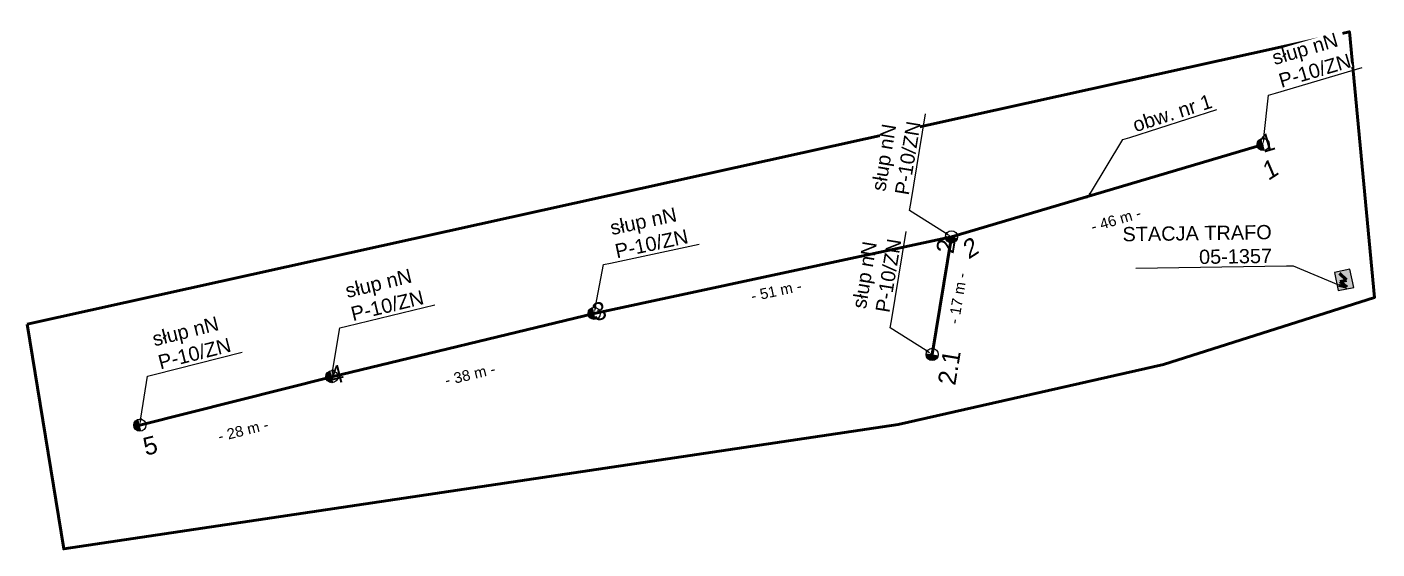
# Model space of a CAD drawing. Header units: metres. Extents: x 7531723 to 15066081, y 5784574 to 11569750.
# Drawn here: x 7535516.2 to 7535705.7, y 5784786 to 5784859.2 of the extents above; entities that cross this region are included whole.
import ezdxf
from ezdxf import colors
from ezdxf.entities.mleader import LeaderData, LeaderLine
from ezdxf.enums import TextEntityAlignment as Align
from ezdxf.math import Vec2, Vec3

# ---------------------------------------------------------------- set-up
doc = ezdxf.new("R2010")
doc.units = ezdxf.units.M
for name, color, linetype, lineweight in [('!tele', 30, 'Continuous', 40), ('!trafo', 6, 'Continuous', 50), ('_MM LINIA Sn', 40, 'Continuous', 30), ('_numery', 7, 'Continuous', 40)]:
    doc.layers.add(name, color=color, linetype=linetype, lineweight=lineweight)
for name, color, linetype in [('!wymiary', 7, 'Continuous'), ('_MM opisy', 7, 'Continuous'), ('_MM slupy', 5, 'Continuous'), ('_mm trafo', 3, 'Continuous'), ('_numery_05-1357_1', 7, 'Continuous')]:
    doc.layers.add(name, color=color, linetype=linetype)
doc.layers.add('_arkusze model', color=7, linetype='Continuous', lineweight=50, plot=False)
doc.layers.add('_kontrola_05-1357_1', color=1, linetype='Continuous', lineweight=50, plot=False)
doc.layers.get('0').off()
doc.styles.get("Standard").update_dxf_attribs({"font": 'arial.ttf'})
doc.dimstyles.new('opis linie', dxfattribs={"dimtxt": 1.5, "dimasz": 2.5, "dimexe": 1.25, "dimexo": 0.625, "dimgap": 2.5, "dimtad": 4, "dimdec": 0, "dimtxsty": 'Standard', "dimcen": 2.5, "dimse1": 1, "dimse2": 1, "dimsd1": 1, "dimsd2": 1, "dimclrt": 256, "dimazin": 3, "dimtfac": 1, "dimtdec": 0, "dimtmove": 0, "dimatfit": 3, "dimtfill": 1})

# ---------------------------------------------------------------- blocks, each defined once
blk = doc.blocks.new('trafo')
at = {"layer": '_mm trafo'}
h = blk.add_hatch(color=256, dxfattribs=at)
h.dxf.hatch_style = 1
h.paths.add_polyline_path([(-1.15, 1.02), (-0.52, -1.51), (1.64, -0.96), (1.01, 1.59)])
at = {"layer": '_MM LINIA Sn', "color": 2, "lineweight": 60}
for p, q in [((0.58, 0.02), (-0.43, 0.9)), ((-0.32, -0.23), (0.58, 0.02)), ((0.58, -0.92), (-0.32, -0.23)), ((0.55, -0.72), (0.41, -0.9)), ((0.41, -0.9), (0.58, -0.92)), ((0.58, -0.92), (0.55, -0.72))]:
    blk.add_line(p, q, dxfattribs=at)
at = {"layer": '_mm trafo', "flags": 128}
blk.add_lwpolyline([(-0.52, -1.52), (1.64, -0.96), (0.98, 1.58), (-1.17, 0.99), (-0.52, -1.52)], close=True, dxfattribs=at)
blk = doc.blocks.new('ZN')
at = {"layer": '_MM slupy', "transparency": 33554687}
h = blk.add_hatch(color=256, dxfattribs=at)
h.dxf.hatch_style = 1
h.paths.add_polyline_path([(0, -0.86), (0, 0.86, 1)])
at = {"layer": '_MM slupy'}
blk.add_circle((0, 0), 0.857, dxfattribs=at)
blk = doc.blocks.new('*D28')
at = {"layer": 'Defpoints', "color": 0}
for p in [(7535646, 5784829.72), (7535642.29, 5784813.4), (7535643.28, 5784813.24)]:
    blk.add_point(p, dxfattribs=at)
at = {"layer": '!wymiary', "insert": (7535646.86, 5784821.11), "char_height": 1.5, "attachment_point": 5, "rotation": 80.6279, "bg_fill": 3, "box_fill_scale": 1.1, "bg_fill_color": 9, "bg_fill_true_color": 13158600, "bg_fill_transparency": 0}
blk.add_mtext('\\A1;- 17 m -', dxfattribs=at)
blk = doc.blocks.new('*D29')
at = {"layer": 'Defpoints', "color": 0}
for p in [(7535558.97, 5784810.12), (7535559.21, 5784809.15), (7535532.01, 5784803.31)]:
    blk.add_point(p, dxfattribs=at)
at = {"layer": '!wymiary', "insert": (7535546.53, 5784802.58), "char_height": 1.5, "attachment_point": 5, "rotation": 14.1782, "bg_fill": 3, "box_fill_scale": 1.1, "bg_fill_color": 9, "bg_fill_true_color": 13158600, "bg_fill_transparency": 0}
blk.add_mtext('\\A1;- 28 m -', dxfattribs=at)
blk = doc.blocks.new('*D30')
at = {"layer": 'Defpoints', "color": 0}
for p in [(7535595.82, 5784819), (7535596.05, 5784818.03), (7535558.97, 5784810.12)]:
    blk.add_point(p, dxfattribs=at)
at = {"layer": '!wymiary', "insert": (7535578.39, 5784810.41), "char_height": 1.5, "attachment_point": 5, "rotation": 13.5472, "bg_fill": 3, "box_fill_scale": 1.1, "bg_fill_color": 9, "bg_fill_true_color": 13158600, "bg_fill_transparency": 0}
blk.add_mtext('\\A1;- 38 m -', dxfattribs=at)
blk = doc.blocks.new('*D31')
at = {"layer": 'Defpoints', "color": 0}
for p in [(7535645.79, 5784830.7), (7535646, 5784829.72), (7535595.82, 5784819)]:
    blk.add_point(p, dxfattribs=at)
at = {"layer": '!wymiary', "insert": (7535621.38, 5784822.14), "char_height": 1.5, "attachment_point": 5, "rotation": 12.0589, "bg_fill": 3, "box_fill_scale": 1.1, "bg_fill_color": 9, "bg_fill_true_color": 13158600, "bg_fill_transparency": 0}
blk.add_mtext('\\A1;- 51 m -', dxfattribs=at)
blk = doc.blocks.new('*D32')
at = {"layer": 'Defpoints', "color": 0}
for p in [(7535689.75, 5784842.69), (7535690.03, 5784841.73), (7535646, 5784829.72)]:
    blk.add_point(p, dxfattribs=at)
at = {"layer": '!wymiary', "insert": (7535669.09, 5784832.12), "char_height": 1.5, "attachment_point": 5, "rotation": 16.5128, "bg_fill": 3, "box_fill_scale": 1.1, "bg_fill_color": 9, "bg_fill_true_color": 13158600, "bg_fill_transparency": 0}
blk.add_mtext('\\A1;- 46 m -', dxfattribs=at)
blk = doc.blocks.new('q')
at = {"layer": '_MM slupy'}
blk.add_blockref('ZN', (0, 0), dxfattribs=at)
at = {"layer": '_MM opisy'}
ml = blk.add_multileader_mtext('Standard', dxfattribs=at)
ml.set_content('\\pxql;słup nN\\PP-10/ZN', color=256)
ml.set_leader_properties()
ml.build(insert=Vec2(0, 0))
ml.multileader.update_dxf_attribs({"has_text_frame": 1, "text_left_attachment_type": 5, "text_right_attachment_type": 5, "dogleg_length": 1, "arrow_head_size": 1})
ctx = ml.context
ctx.base_point, ctx.char_height, ctx.arrow_head_size, ctx.landing_gap_size, ctx.plane_origin = Vec3(3.71, 6.41), 2, 1, 1, Vec3(1.72, -1.42)
ctx.left_attachment, ctx.right_attachment = 5, 5
notes = []
notes.append((ctx, [(0, (1, 1, 0), (2.71, 6.41), (1, 0), 1, [(0, [(0, 0), (2.71, 6.41)], 0, [])])]))
ctx.mtext.insert, ctx.mtext.flow_direction = Vec3(4.71, 12.21), 5
ctx.mtext.has_bg_fill, ctx.mtext.bg_color, ctx.mtext.bg_scale_factor, ctx.mtext.bg_transparency, ctx.mtext.use_window_bg_color = 1, -1023410175, 1, 0, 1
for ctx, leaders in notes:
    for number, flags, end, landing, length, lines in leaders:
        leader = LeaderData()
        leader.index, (leader.has_last_leader_line, leader.has_dogleg_vector, leader.attachment_direction) = number, flags
        leader.last_leader_point, leader.dogleg_vector, leader.dogleg_length = Vec3(end), Vec3(landing), length
        for number, points, colour, breaks in lines:
            line = LeaderLine()
            line.index, line.vertices, line.color, line.breaks = number, Vec3.list(points), colors.encode_raw_color(colour), breaks
            leader.lines.append(line)
        ctx.leaders.append(leader)

msp = doc.modelspace()

# ---------------------------------------------------------------- linework, layer by layer
at = {"layer": '!tele'}
for points in [[(7535532.01, 5784803.31), (7535558.97, 5784810.12), (7535595.82, 5784819), (7535646, 5784829.72), (7535689.75, 5784842.69)], [(7535646, 5784829.72), (7535643.28, 5784813.24)]]:
    msp.add_lwpolyline(points, dxfattribs=at)
at = {"layer": '!trafo'}
msp.add_lwpolyline([(7535516.17, 5784817.47), (7535521.34, 5784785.95), (7535638.5, 5784803.39), (7535675.78, 5784811.82), (7535705.4, 5784821.24), (7535701.87, 5784858.51)], close=True, dxfattribs=at)

# ---------------------------------------------------------------- block references
at = {"layer": '_arkusze model', "rotation": 357.3066721443945}
msp.add_blockref('trafo', (7535700.88, 5784823.68), dxfattribs=at)

# ---------------------------------------------------------------- next in the draw order: block references
for p, rotation in [((7535689.75, 5784842.69), 16.512833066073), ((7535646, 5784829.72), 80.62790729203294), ((7535595.82, 5784819), 12.05888287968807), ((7535558.97, 5784810.12), 13.54723086355046), ((7535532.01, 5784803.31), 14.17819060574154)]:
    msp.add_blockref('q', p, dxfattribs=dict(rotation=rotation))

# ---------------------------------------------------------------- next in the draw order: leaders
at = {"layer": '_mm trafo', "color": 3}
ml = msp.add_multileader_mtext('Standard', dxfattribs=at)
ml.set_content('STACJA TRAFO\\P05-1357', color=3)
ml.set_leader_properties()
ml.build(insert=Vec2(0, 0))
ml.multileader.update_dxf_attribs({"has_text_frame": 1, "text_left_attachment_type": 5, "text_right_attachment_type": 5, "dogleg_length": 1, "arrow_head_size": 1.5})
ctx = ml.context
ctx.base_point, ctx.char_height, ctx.arrow_head_size, ctx.plane_origin, ctx.plane_x_axis, ctx.plane_y_axis = Vec3(7535668.33, 5784825.25), 2, 1.5, Vec3(7535705.02, 5784791.58), Vec3(0.999891, 0.014731), Vec3(-0.014731, 0.999891)
ctx.left_attachment, ctx.right_attachment, ctx.text_align_type, ctx.attachment_type = 5, 5, 2, 2
notes = []
notes.append((ctx, [(0, (1, 1, 0), (7535694.03, 5784825.63), (-0.999891, -0.014731), 1, [(0, [(7535701.78, 5784822.39)], 0, [])])]))
ctx.mtext.insert, ctx.mtext.text_direction, ctx.mtext.rotation, ctx.mtext.alignment, ctx.mtext.flow_direction = Vec3(7535690.94, 5784831.41), Vec3(0.999891, 0.014731), 6.129723, 3, 5
ctx.mtext.has_bg_fill, ctx.mtext.bg_color, ctx.mtext.bg_scale_factor, ctx.mtext.bg_transparency, ctx.mtext.use_window_bg_color = 1, -1073741824, 1, 0, 1
for ctx, leaders in notes:
    for number, flags, end, landing, length, lines in leaders:
        leader = LeaderData()
        leader.index, (leader.has_last_leader_line, leader.has_dogleg_vector, leader.attachment_direction) = number, flags
        leader.last_leader_point, leader.dogleg_vector, leader.dogleg_length = Vec3(end), Vec3(landing), length
        for number, points, colour, breaks in lines:
            line = LeaderLine()
            line.index, line.vertices, line.color, line.breaks = number, Vec3.list(points), colors.encode_raw_color(colour), breaks
            leader.lines.append(line)
        ctx.leaders.append(leader)

# ---------------------------------------------------------------- next in the draw order: block references
at = {"rotation": 80.62790729203294}
msp.add_blockref('q', (7535643.28, 5784813.24), dxfattribs=at)

# ---------------------------------------------------------------- next in the draw order: dimensions: what is measured, and where the dimension line sits
at = {"layer": '!wymiary'}
dim = msp.add_aligned_dim(p1=(7535532.01, 5784803.31), p2=(7535558.97, 5784810.12), distance=-1, dimstyle='opis linie', dxfattribs=at)
dim.commit()
dim.dimension.update_dxf_attribs({"geometry": '*D29', "text_midpoint": (7535546.53, 5784802.58)})

# ---------------------------------------------------------------- next in the draw order: texts
at = {"layer": '_numery_05-1357_1', "color": 7}
msp.add_text('5', height=2.5, rotation=14.1782, dxfattribs=at).set_placement((7535533.17, 5784801.68), align=Align.TOP_CENTER)

# ---------------------------------------------------------------- next in the draw order: dimensions: what is measured, and where the dimension line sits
at = {"layer": '!wymiary'}
for p1, p2, picture, middle in [((7535646, 5784829.72), (7535643.28, 5784813.24), '*D28', (7535646.86, 5784821.11)), ((7535558.97, 5784810.12), (7535595.82, 5784819), '*D30', (7535578.39, 5784810.41))]:
    dim = msp.add_aligned_dim(p1=p1, p2=p2, distance=-1, dimstyle='opis linie', dxfattribs=at)
    dim.commit()
    dim.dimension.update_dxf_attribs({"geometry": picture, "text_midpoint": middle})

# ---------------------------------------------------------------- next in the draw order: linework, layer by layer
at = {"layer": '_kontrola_05-1357_1', "color": 1}
msp.add_lwpolyline([(7535558.97, 5784810.12), (7535532.01, 5784803.31)], dxfattribs=at)

# ---------------------------------------------------------------- next in the draw order: texts
at = {"layer": '_numery_05-1357_1', "color": 7}
msp.add_text('4', height=2.5, rotation=14.1782, dxfattribs=at).set_placement((7535560.12, 5784808.49), align=Align.BOTTOM_CENTER)
msp.add_text('2.1', height=2.5, rotation=80.6279, dxfattribs=at).set_placement((7535644.44, 5784811.61), align=Align.TOP_CENTER)

# ---------------------------------------------------------------- next in the draw order: dimensions: what is measured, and where the dimension line sits
at = {"layer": '!wymiary'}
dim = msp.add_aligned_dim(p1=(7535595.82, 5784819), p2=(7535646, 5784829.72), distance=1, dimstyle='opis linie', dxfattribs=at)
dim.commit()
dim.dimension.update_dxf_attribs({"geometry": '*D31', "text_midpoint": (7535621.38, 5784822.14)})

# ---------------------------------------------------------------- next in the draw order: linework, layer by layer
at = {"layer": '_kontrola_05-1357_1', "color": 1}
msp.add_lwpolyline([(7535595.82, 5784819), (7535558.97, 5784810.12)], dxfattribs=at)

# ---------------------------------------------------------------- next in the draw order: texts
at = {"layer": '_numery_05-1357_1', "color": 7}
msp.add_text('3', height=2.5, rotation=13.5472, dxfattribs=at).set_placement((7535596.98, 5784817.37), align=Align.BOTTOM_CENTER)

# ---------------------------------------------------------------- next in the draw order: dimensions: what is measured, and where the dimension line sits
at = {"layer": '!wymiary'}
dim = msp.add_aligned_dim(p1=(7535646, 5784829.72), p2=(7535689.75, 5784842.69), distance=-1, dimstyle='opis linie', dxfattribs=at)
dim.commit()
dim.dimension.update_dxf_attribs({"geometry": '*D32', "text_midpoint": (7535669.09, 5784832.12)})

# ---------------------------------------------------------------- next in the draw order: linework, layer by layer
at = {"layer": '_kontrola_05-1357_1', "color": 1}
for points in [[(7535646, 5784829.72), (7535595.82, 5784819)], [(7535646, 5784829.72), (7535643.28, 5784813.24)]]:
    msp.add_lwpolyline(points, dxfattribs=at)

# ---------------------------------------------------------------- next in the draw order: texts
at = {"layer": '_numery', "oblique": 10}
for s, p in [('1', (7535690.46, 5784837.54, 145.84)), ('2', (7535648.38, 5784826.52))]:
    msp.add_text(s, height=2.5, rotation=33.1474, dxfattribs=at).set_placement(p)
at = {"layer": '_numery_05-1357_1', "color": 7}
for s, rotation, p in [('1', 16.5128, (7535690.91, 5784841.06)), ('2', 80.6279, (7535647.16, 5784828.09))]:
    msp.add_text(s, height=2.5, rotation=rotation, dxfattribs=at).set_placement(p, align=Align.BOTTOM_CENTER)

# ---------------------------------------------------------------- next in the draw order: leaders
at = {"layer": '_MM opisy', "color": 1}
ml = msp.add_multileader_mtext('Standard', dxfattribs=at)
ml.set_content('\\pxql;obw. nr 1', color=1)
ml.set_leader_properties()
ml.build(insert=Vec2(0, 0))
ml.multileader.update_dxf_attribs({"has_text_frame": 1, "text_left_attachment_type": 5, "text_right_attachment_type": 5, "dogleg_length": 1, "arrow_head_size": 1})
ctx = ml.context
ctx.base_point, ctx.char_height, ctx.arrow_head_size, ctx.landing_gap_size, ctx.plane_origin, ctx.plane_x_axis, ctx.plane_y_axis = Vec3(7535671.01, 5784843.68), 2, 1, 1, Vec3(7535673.98, 5784823.02), Vec3(0.952612, 0.304189), Vec3(-0.304189, 0.952612)
ctx.left_attachment, ctx.right_attachment = 5, 5
notes = []
notes.append((ctx, [(0, (1, 1, 0), (7535670.06, 5784843.38), (0.952612, 0.304189), 1, [(0, [(7535664.97, 5784835.02)], 0, [])])]))
ctx.mtext.insert, ctx.mtext.text_direction, ctx.mtext.flow_direction = Vec3(7535671.22, 5784846.31), Vec3(0.952612, 0.304189), 5
ctx.mtext.has_bg_fill, ctx.mtext.bg_color, ctx.mtext.bg_scale_factor, ctx.mtext.bg_transparency, ctx.mtext.use_window_bg_color = 1, -1023410175, 1, 0, 1
for ctx, leaders in notes:
    for number, flags, end, landing, length, lines in leaders:
        leader = LeaderData()
        leader.index, (leader.has_last_leader_line, leader.has_dogleg_vector, leader.attachment_direction) = number, flags
        leader.last_leader_point, leader.dogleg_vector, leader.dogleg_length = Vec3(end), Vec3(landing), length
        for number, points, colour, breaks in lines:
            line = LeaderLine()
            line.index, line.vertices, line.color, line.breaks = number, Vec3.list(points), colors.encode_raw_color(colour), breaks
            leader.lines.append(line)
        ctx.leaders.append(leader)

# ---------------------------------------------------------------- next in the draw order: linework, layer by layer
at = {"layer": '_kontrola_05-1357_1', "color": 1}
msp.add_lwpolyline([(7535689.75, 5784842.69), (7535646, 5784829.72)], dxfattribs=at)

doc.saveas('drawing.dxf')
